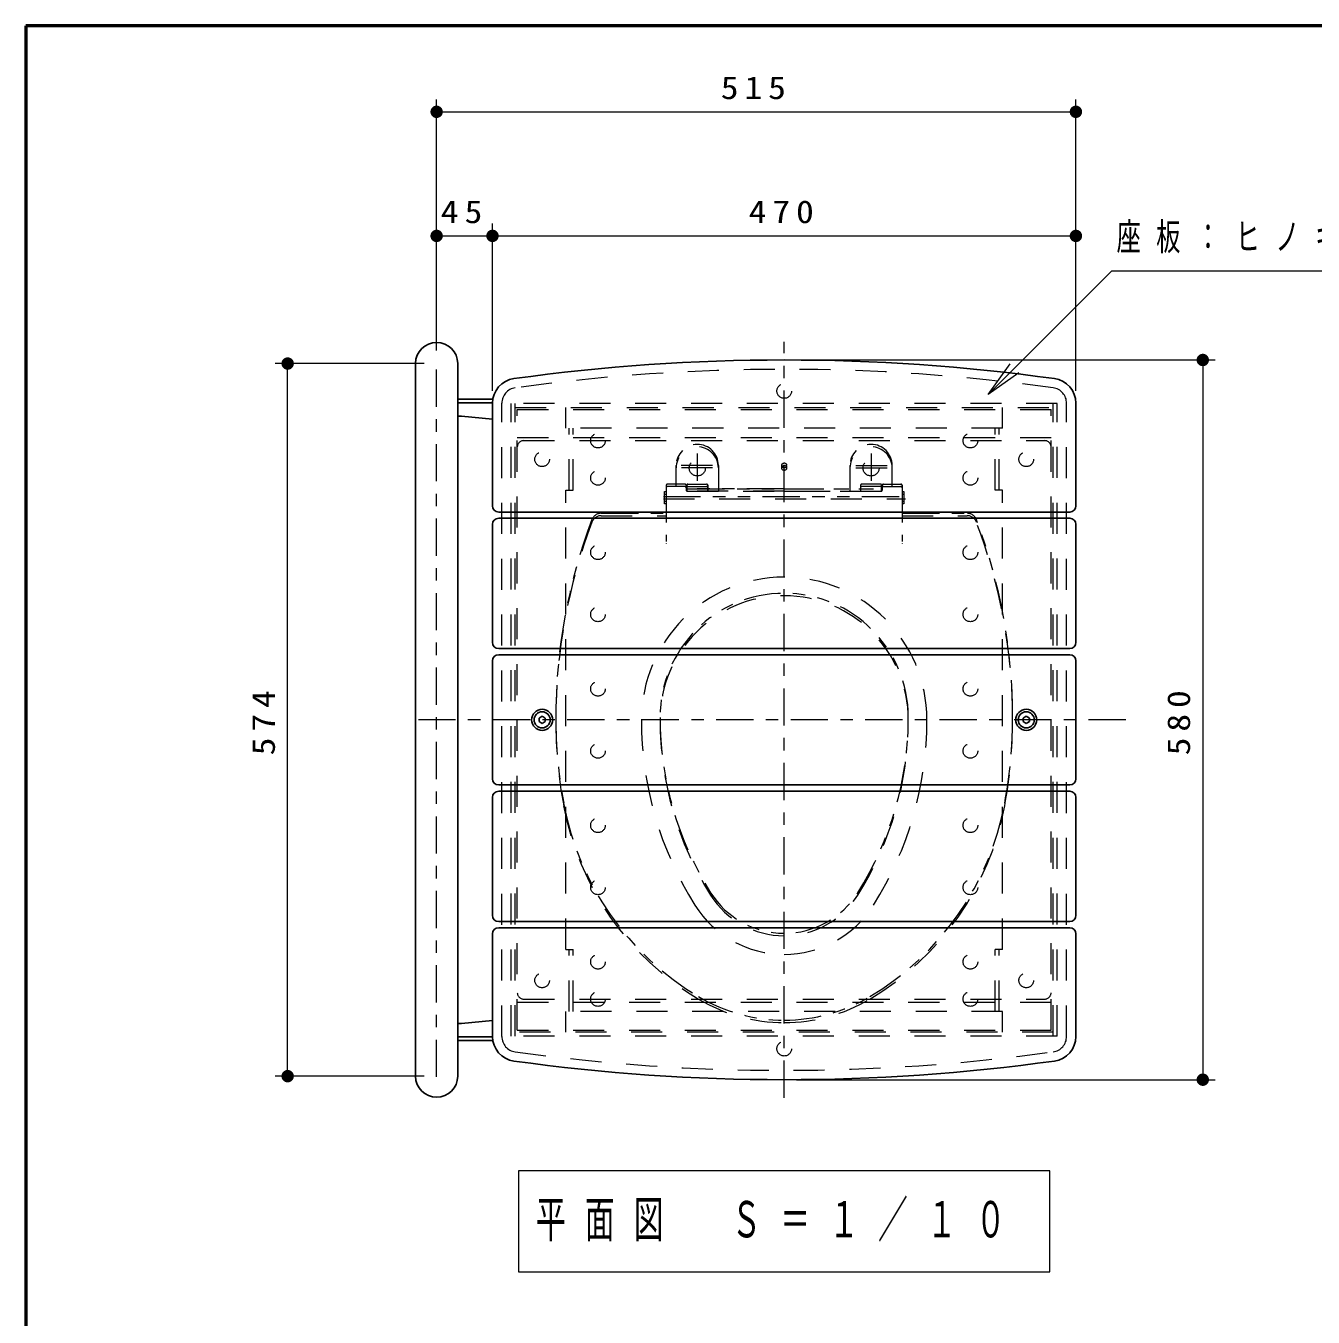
# Model space of a CAD drawing. Units: millimetres on the paper, scale 1:10. Extents: x -385 to 0, y 0 to 267.
# Drawn here: x -385 to -281.3, y 162.9 to 267 of the extents above; entities that cross this region are included whole.
import ezdxf

# ---------------------------------------------------------------- set-up
doc = ezdxf.new("R2010")
doc.units = ezdxf.units.MM
for name, pattern in [('USER1', [4.5, 2.5, -2]), ('USER2', [6, 3, -1, 1, -1]), ('USER3', [8, 3, -1, 1, -1, 1, -1])]:
    doc.linetypes.add(name, pattern=pattern)
doc.layers.add('LY_1', color=7, linetype='Continuous', lineweight=13)
doc.styles.add('ＭＳ ゴシック', font='')
doc.styles.get('ＭＳ ゴシック').set_extended_font_data('MS Gothic')

# ---------------------------------------------------------------- blocks, each defined once
blk = doc.blocks.new('filled_dot')
at = {"color": 0, "linetype": 'Continuous', "lineweight": -2, "const_width": 1.25}
blk.add_lwpolyline([(-0.625, 0, 1), (0.625, 0, 1)], format="xyb", close=True, dxfattribs=at)

msp = doc.modelspace()

# ---------------------------------------------------------------- linework, layer by layer
at = {"layer": 'LY_1', "lineweight": 50}
for p, q in [((-385, 267), (-385, 0)), ((0, 267), (-385, 267))]:
    msp.add_line(p, q, dxfattribs=at)
at = {"layer": 'LY_1'}
for p, q in [((-351.907, 251.07), (-351.907, 261.07)), ((-300.407, 251.07), (-300.407, 261.07)), ((-351.907, 260.07), (-300.407, 260.07)), ((-351.907, 240.848), (-351.907, 251.07)), ((-347.407, 237.588), (-347.407, 251.07)), ((-300.407, 237.588), (-300.407, 251.07)), ((-351.907, 250.07), (-347.407, 250.07)), ((-347.407, 250.07), (-300.407, 250.07)), ((-352.907, 239.785), (-364.907, 239.785)), ((-363.907, 182.355), (-363.907, 239.785)), ((-322.907, 240.07), (-289.183, 240.07)), ((-307.481, 237.281), (-305.713, 239.755)), ((-307.481, 237.281), (-305.36, 239.402)), ((-290.183, 240.07), (-290.183, 182.07)), ((-305.006, 239.048), (-307.481, 237.281)), ((-352.907, 182.355), (-364.907, 182.355)), ((-322.907, 182.07), (-289.183, 182.07)), ((-345.307, 174.723), (-345.307, 166.59)), ((-302.507, 174.723), (-345.307, 174.723)), ((-302.507, 166.59), (-302.507, 174.723)), ((-345.307, 166.59), (-302.507, 166.59))]:
    msp.add_line(p, q, dxfattribs=at)
at = {"layer": 'LY_1', "linetype": 'USER2'}
for p, q in [((-323.907, 180.609), (-323.907, 241.53)), ((-351.907, 182.292), (-351.907, 239.848)), ((-296.382, 211.07), (-353.378, 211.07))]:
    msp.add_line(p, q, dxfattribs=at)
at = {"layer": 'LY_1', "lineweight": 25}
for p, q in [((-353.607, 182.292), (-353.607, 239.848)), ((-350.207, 182.292), (-350.207, 239.848)), ((-350.207, 236.925), (-347.407, 236.925)), ((-350.207, 236.609), (-347.407, 236.609)), ((-349.907, 235.55), (-350.207, 235.55)), ((-349.907, 235.55), (-347.407, 235.298)), ((-343.407, 211.359), (-343.657, 211.215)), ((-343.157, 211.215), (-343.407, 211.359)), ((-304.407, 211.359), (-304.657, 211.215)), ((-304.157, 211.215), (-304.407, 211.359)), ((-343.657, 211.215), (-343.657, 210.926)), ((-343.657, 210.926), (-343.407, 210.782)), ((-343.407, 210.782), (-343.157, 210.926)), ((-343.157, 210.926), (-343.157, 211.215)), ((-304.657, 211.215), (-304.657, 210.926)), ((-304.657, 210.926), (-304.407, 210.782)), ((-304.407, 210.782), (-304.157, 210.926)), ((-304.157, 210.926), (-304.157, 211.215)), ((-349.907, 186.591), (-350.207, 186.591)), ((-349.907, 186.591), (-347.407, 186.842)), ((-350.207, 185.531), (-347.407, 185.531)), ((-350.207, 185.216), (-347.379, 185.216))]:
    msp.add_line(p, q, dxfattribs=at)
at = {"layer": 'LY_1', "color": 20, "lineweight": 25}
for p, q in [((-347.407, 228.32), (-347.407, 236.588)), ((-300.407, 228.32), (-300.407, 236.588)), ((-300.907, 227.82), (-346.907, 227.82)), ((-347.407, 193.82), (-347.407, 185.553)), ((-346.907, 194.32), (-300.907, 194.32)), ((-300.407, 193.82), (-300.407, 185.553))]:
    msp.add_line(p, q, dxfattribs=at)
at = {"layer": 'LY_1', "color": 4, "linetype": 'USER1'}
for p, q in [((-346.657, 185.553), (-346.657, 236.588)), ((-301.157, 185.553), (-301.157, 236.588)), ((-344.907, 233.57), (-302.907, 233.57)), ((-344.907, 188.57), (-302.907, 188.57))]:
    msp.add_line(p, q, dxfattribs=at)
at = {"layer": 'LY_1', "color": 5, "linetype": 'USER1'}
for p, q in [((-301.907, 236.57), (-345.907, 236.57)), ((-345.907, 185.57), (-345.907, 236.57)), ((-345.587, 185.57), (-345.587, 236.57)), ((-345.587, 236.25), (-302.227, 236.25)), ((-341.507, 234.57), (-341.507, 236.25)), ((-306.307, 234.57), (-306.307, 236.25)), ((-302.227, 185.57), (-302.227, 236.57)), ((-301.907, 185.57), (-301.907, 236.57)), ((-306.307, 234.57), (-341.507, 234.57)), ((-341.227, 229.57), (-341.227, 234.57)), ((-340.907, 229.57), (-340.907, 234.57)), ((-306.907, 229.57), (-306.907, 234.57)), ((-306.587, 229.57), (-306.587, 234.57)), ((-341.507, 192.57), (-341.507, 229.57)), ((-341.507, 229.57), (-340.907, 229.57)), ((-306.307, 229.57), (-306.907, 229.57)), ((-306.307, 192.57), (-306.307, 229.57)), ((-341.507, 192.57), (-340.907, 192.57)), ((-341.227, 187.57), (-341.227, 192.57)), ((-340.907, 187.57), (-340.907, 192.57)), ((-306.307, 192.57), (-306.907, 192.57)), ((-306.907, 187.57), (-306.907, 192.57)), ((-306.587, 187.57), (-306.587, 192.57)), ((-341.507, 185.89), (-341.507, 187.57)), ((-306.307, 187.57), (-341.507, 187.57)), ((-306.307, 185.89), (-306.307, 187.57)), ((-301.907, 185.57), (-345.907, 185.57)), ((-302.227, 185.89), (-345.587, 185.89))]:
    msp.add_line(p, q, dxfattribs=at)
at = {"layer": 'LY_1', "color": 3, "linetype": 'USER1'}
for p, q in [((-345.407, 186.07), (-345.407, 236.07)), ((-345.407, 236.07), (-302.407, 236.07)), ((-302.407, 186.07), (-302.407, 236.07)), ((-345.407, 233.82), (-302.407, 233.82)), ((-345.407, 188.32), (-302.407, 188.32)), ((-345.407, 186.07), (-302.407, 186.07))]:
    msp.add_line(p, q, dxfattribs=at)
at = {"layer": 'LY_1', "color": 4, "linetype": 'USER3'}
for p, q in [((-330.907, 232.524), (-330.907, 230.533)), ((-316.907, 232.524), (-316.907, 230.533)), ((-332.607, 230.07), (-332.607, 231.57)), ((-329.691, 231.571), (-332.214, 231.571)), ((-329.207, 231.57), (-329.207, 229.693)), ((-318.607, 231.57), (-318.607, 229.693)), ((-318.124, 231.571), (-315.601, 231.571)), ((-315.207, 230.07), (-315.207, 231.57)), ((-331.907, 230.07), (-333.307, 230.07)), ((-331.657, 230.07), (-330.157, 230.07)), ((-331.657, 230.07), (-330.157, 230.07)), ((-316.157, 230.07), (-317.657, 230.07)), ((-316.157, 230.07), (-317.657, 230.07)), ((-315.907, 230.07), (-314.507, 230.07)), ((-333.643, 229.071), (-314.126, 229.071)), ((-333.557, 229.465), (-333.407, 229.465)), ((-333.557, 228.675), (-333.557, 229.465)), ((-333.407, 229.97), (-333.407, 225.453)), ((-331.807, 229.97), (-331.807, 229.793)), ((-331.807, 229.97), (-331.807, 229.924)), ((-331.807, 229.924), (-331.807, 229.793)), ((-331.757, 229.97), (-331.757, 229.707)), ((-331.757, 229.97), (-331.757, 229.707)), ((-331.707, 229.693), (-316.107, 229.693)), ((-323.907, 229.693), (-331.707, 229.693)), ((-330.057, 229.693), (-330.057, 229.97)), ((-330.057, 229.97), (-330.057, 229.693)), ((-323.907, 229.693), (-316.107, 229.693)), ((-317.757, 229.97), (-317.757, 229.693)), ((-317.757, 229.97), (-317.757, 229.693)), ((-316.057, 229.707), (-316.057, 229.97)), ((-316.057, 229.97), (-316.057, 229.707)), ((-316.007, 229.97), (-316.007, 229.793)), ((-316.007, 229.97), (-316.007, 229.924)), ((-316.007, 229.924), (-316.007, 229.793)), ((-314.407, 229.97), (-314.407, 225.453)), ((-314.407, 229.465), (-314.257, 229.465)), ((-314.257, 229.465), (-314.257, 228.675)), ((-333.407, 228.675), (-333.557, 228.675)), ((-314.257, 228.675), (-314.407, 228.675)), ((-338.644, 227.72), (-333.407, 227.72)), ((-314.407, 227.72), (-309.171, 227.72))]:
    msp.add_line(p, q, dxfattribs=at)
at = {"layer": 'LY_1', "linetype": 'USER1'}
for p, q in [((-330.907, 232.324), (-330.907, 230.333)), ((-316.907, 232.324), (-316.907, 230.333)), ((-332.607, 229.87), (-332.607, 231.37)), ((-329.691, 231.371), (-332.214, 231.371)), ((-329.207, 231.37), (-329.207, 229.493)), ((-318.607, 231.37), (-318.607, 229.493)), ((-318.124, 231.371), (-315.601, 231.371)), ((-315.207, 229.87), (-315.207, 231.37)), ((-333.557, 228.475), (-333.557, 229.265)), ((-333.557, 229.265), (-333.407, 229.265)), ((-333.407, 229.77), (-333.407, 225.253)), ((-331.907, 229.87), (-333.307, 229.87)), ((-331.807, 229.77), (-331.807, 229.724)), ((-331.807, 229.77), (-331.807, 229.593)), ((-331.807, 229.724), (-331.807, 229.593)), ((-331.757, 229.77), (-331.757, 229.507)), ((-331.757, 229.77), (-331.757, 229.507)), ((-323.907, 229.493), (-331.707, 229.493)), ((-331.707, 229.493), (-316.107, 229.493)), ((-331.657, 229.87), (-330.157, 229.87)), ((-331.657, 229.87), (-330.157, 229.87)), ((-330.057, 229.77), (-330.057, 229.493)), ((-330.057, 229.493), (-330.057, 229.77)), ((-323.907, 229.493), (-316.107, 229.493)), ((-317.757, 229.77), (-317.757, 229.493)), ((-317.757, 229.77), (-317.757, 229.493)), ((-316.157, 229.87), (-317.657, 229.87)), ((-316.157, 229.87), (-317.657, 229.87)), ((-316.057, 229.77), (-316.057, 229.507)), ((-316.057, 229.507), (-316.057, 229.77)), ((-316.007, 229.77), (-316.007, 229.724)), ((-316.007, 229.77), (-316.007, 229.593)), ((-316.007, 229.724), (-316.007, 229.593)), ((-315.907, 229.87), (-314.507, 229.87)), ((-314.407, 229.77), (-314.407, 225.253)), ((-314.407, 229.265), (-314.257, 229.265)), ((-314.257, 229.265), (-314.257, 228.475)), ((-333.643, 228.871), (-314.126, 228.871)), ((-333.407, 228.475), (-333.557, 228.475)), ((-314.257, 228.475), (-314.407, 228.475)), ((-338.644, 227.52), (-333.407, 227.52)), ((-314.407, 227.52), (-309.171, 227.52))]:
    msp.add_line(p, q, dxfattribs=at)
at = {"layer": 'LY_1', "color": 40, "lineweight": 25}
for p, q in [((-346.907, 227.32), (-300.907, 227.32)), ((-347.407, 226.82), (-347.407, 217.32)), ((-300.407, 226.82), (-300.407, 217.32)), ((-346.907, 216.82), (-300.907, 216.82)), ((-347.407, 215.82), (-347.407, 206.32)), ((-346.907, 216.32), (-300.907, 216.32)), ((-300.407, 215.82), (-300.407, 206.32)), ((-346.907, 205.82), (-300.907, 205.82)), ((-300.907, 205.32), (-346.907, 205.32)), ((-347.407, 195.32), (-347.407, 204.82)), ((-300.407, 195.32), (-300.407, 204.82)), ((-300.907, 194.82), (-346.907, 194.82))]:
    msp.add_line(p, q, dxfattribs=at)
at = {"layer": 'LY_1'}
msp.add_lwpolyline([(-307.481, 237.281), (-297.517, 247.244), (-266.695, 247.244)], dxfattribs=at)
at = {"layer": 'LY_1', "color": 5, "linetype": 'USER1'}
for centre in [(-323.907, 237.57), (-338.907, 233.57), (-308.907, 233.57), (-343.407, 232.07), (-304.407, 232.07), (-338.907, 230.57), (-308.907, 230.57), (-338.907, 224.57), (-308.907, 224.57), (-338.907, 219.57), (-308.907, 219.57), (-338.907, 213.57), (-308.907, 213.57), (-338.907, 208.57), (-308.907, 208.57), (-338.907, 202.57), (-308.907, 202.57), (-338.907, 197.57), (-308.907, 197.57), (-338.907, 191.57), (-308.907, 191.57), (-343.407, 190.07), (-304.407, 190.07), (-338.907, 188.57), (-308.907, 188.57), (-323.907, 184.57)]:
    msp.add_circle(centre, 0.59, dxfattribs=at)
at = {"layer": 'LY_1', "color": 4, "linetype": 'USER1'}
for centre in [(-330.907, 231.37), (-316.907, 231.37), (-343.407, 211.07), (-304.407, 211.07)]:
    msp.add_circle(centre, 0.65, dxfattribs=at)
at = {"layer": 'LY_1', "color": 4, "linetype": 'USER3'}
msp.add_circle((-323.907, 231.57), 0.2, dxfattribs=at)
at = {"layer": 'LY_1', "linetype": 'USER1'}
msp.add_circle((-323.907, 231.37), 0.2, dxfattribs=at)
at = {"layer": 'LY_1', "lineweight": 25}
for centre, radius in [((-343.407, 211.07), 0.85), ((-343.407, 211.07), 0.65), ((-304.407, 211.07), 0.85), ((-304.407, 211.07), 0.65)]:
    msp.add_circle(centre, radius, dxfattribs=at)
at = {"layer": 'LY_1', "color": 40, "lineweight": 25}
for centre in [(-343.407, 211.07), (-304.407, 211.07)]:
    msp.add_circle(centre, 0.65, dxfattribs=at)
at = {"layer": 'LY_1', "lineweight": 25}
for centre, start, end in [((-351.907, 239.785), 0, 180), ((-351.907, 182.355), 180, 0)]:
    msp.add_arc(centre, 1.7, start, end, dxfattribs=at)
at = {"layer": 'LY_1', "color": 20, "lineweight": 25}
for centre, radius, start, end in [((-323.907, 81.41), 158.661, 82.11187, 97.88813), ((-345.407, 236.588), 2, 97.88813, 180), ((-302.407, 236.588), 2, 0, 82.11187), ((-346.907, 228.32), 0.5, 180, 270), ((-300.907, 228.32), 0.5, 270, 0), ((-346.907, 193.82), 0.5, 90, 180), ((-300.907, 193.82), 0.5, 0, 90), ((-345.407, 185.553), 2, 180, 262.11187), ((-302.407, 185.553), 2, 277.88813, 0), ((-323.907, 340.731), 158.661, 262.11187, 277.88813)]:
    msp.add_arc(centre, radius, start, end, dxfattribs=at)
at = {"layer": 'LY_1', "color": 4, "linetype": 'USER1'}
for centre, radius, start, end in [((-323.907, 81.41), 157.911, 82.11187, 97.88813), ((-345.407, 236.588), 1.25, 97.88813, 180), ((-302.407, 236.588), 1.25, 0, 82.11187), ((-344.907, 233.07), 0.5, 90, 180), ((-302.907, 233.07), 0.5, 0, 90), ((-323.907, 211.07), 11.5, 90, 180), ((-323.907, 211.07), 11.5, 0, 90), ((-307.381, 211.07), 28.027, 180, 212.18163), ((-340.434, 211.07), 28.027, 327.81837, 0), ((-323.907, 200.67), 8.5, 212.18163, 270), ((-323.907, 200.67), 8.5, 270, 327.81837), ((-344.907, 189.07), 0.5, 180, 270), ((-302.907, 189.07), 0.5, 270, 0), ((-345.407, 185.553), 1.25, 180, 262.11187), ((-302.407, 185.553), 1.25, 277.88813, 0), ((-323.907, 340.731), 157.911, 262.11187, 277.88813)]:
    msp.add_arc(centre, radius, start, end, dxfattribs=at)
at = {"layer": 'LY_1', "color": 4, "linetype": 'USER3'}
for centre, radius, start, end in [((-330.907, 231.57), 1.7, 0, 180), ((-316.907, 231.57), 1.7, 0, 180), ((-333.307, 229.97), 0.1, 90, 180), ((-331.907, 229.97), 0.1, 0, 90), ((-331.907, 229.97), 0.1, 0, 90), ((-331.657, 229.97), 0.1, 90, 180), ((-331.657, 229.97), 0.1, 90, 180), ((-330.157, 229.97), 0.1, 0, 90), ((-330.157, 229.97), 0.1, 0, 90), ((-317.657, 229.97), 0.1, 90, 180), ((-317.657, 229.97), 0.1, 90, 180), ((-316.157, 229.97), 0.1, 0, 90), ((-316.157, 229.97), 0.1, 0, 90), ((-315.907, 229.97), 0.1, 90, 180), ((-315.907, 229.97), 0.1, 90, 180), ((-314.507, 229.97), 0.1, 0, 90), ((-331.707, 229.793), 0.1, 180, 270), ((-331.707, 229.793), 0.1, 180, 240), ((-331.707, 229.793), 0.1, 240, 270), ((-316.107, 229.793), 0.1, 270, 0), ((-316.107, 229.793), 0.1, 270, 0), ((-297.307, 211.27), 45, 159.2634, 180), ((-338.644, 226.92), 0.8, 90, 159.2634), ((-309.171, 226.92), 0.8, 20.73661, 90), ((-350.507, 211.27), 45, 0, 20.73661), ((-323.907, 211.271), 10, 0, 180), ((-304.307, 211.27), 38, 180, 190.49226), ((-307.381, 211.271), 26.527, 180, 212.18163), ((-340.434, 211.271), 26.527, 327.81837, 0), ((-343.507, 211.27), 38, 349.50774, 0), ((-319.057, 208.539), 23, 190.49226, 239.29544), ((-328.758, 208.539), 23, 300.70456, 349.50774), ((-323.907, 200.871), 7, 212.18163, 327.81837), ((-323.907, 200.371), 13.5, 239.29544, 270), ((-323.907, 200.371), 13.5, 270, 300.70456)]:
    msp.add_arc(centre, radius, start, end, dxfattribs=at)
at = {"layer": 'LY_1', "linetype": 'USER1'}
for centre, radius, start, end in [((-330.907, 231.37), 1.7, 0, 180), ((-316.907, 231.37), 1.7, 0, 180), ((-333.307, 229.77), 0.1, 90, 180), ((-331.907, 229.77), 0.1, 0, 90), ((-331.907, 229.77), 0.1, 0, 90), ((-331.707, 229.593), 0.1, 180, 240), ((-331.707, 229.593), 0.1, 180, 270), ((-331.657, 229.77), 0.1, 90, 180), ((-331.657, 229.77), 0.1, 90, 180), ((-331.707, 229.593), 0.1, 240, 270), ((-330.157, 229.77), 0.1, 0, 90), ((-330.157, 229.77), 0.1, 0, 90), ((-317.657, 229.77), 0.1, 90, 180), ((-317.657, 229.77), 0.1, 90, 180), ((-316.157, 229.77), 0.1, 0, 90), ((-316.157, 229.77), 0.1, 0, 90), ((-316.107, 229.593), 0.1, 270, 0), ((-316.107, 229.593), 0.1, 270, 0), ((-315.907, 229.77), 0.1, 90, 180), ((-315.907, 229.77), 0.1, 90, 180), ((-314.507, 229.77), 0.1, 0, 90), ((-297.307, 211.07), 45, 159.2634, 180), ((-338.644, 226.72), 0.8, 90, 159.2634), ((-309.171, 226.72), 0.8, 20.73661, 90), ((-350.507, 211.07), 45, 0, 20.73661), ((-323.907, 211.071), 10, 0, 180), ((-304.307, 211.07), 38, 180, 190.49226), ((-307.381, 211.071), 26.527, 180, 212.18163), ((-340.434, 211.071), 26.527, 327.81837, 0), ((-343.507, 211.07), 38, 349.50774, 0), ((-319.057, 208.339), 23, 190.49226, 239.29544), ((-328.758, 208.339), 23, 300.70456, 349.50774), ((-323.907, 200.671), 7, 212.18163, 327.81837), ((-323.907, 200.171), 13.5, 239.29544, 270), ((-323.907, 200.171), 13.5, 270, 300.70456)]:
    msp.add_arc(centre, radius, start, end, dxfattribs=at)
at = {"layer": 'LY_1', "color": 40, "lineweight": 25}
for centre, start, end in [((-346.907, 226.82), 90, 180), ((-300.907, 226.82), 0, 90), ((-346.907, 217.32), 180, 270), ((-300.907, 217.32), 270, 0), ((-346.907, 215.82), 90, 180), ((-300.907, 215.82), 0, 90), ((-346.907, 206.32), 180, 270), ((-300.907, 206.32), 270, 0), ((-346.907, 204.82), 90, 180), ((-300.907, 204.82), 0, 90), ((-346.907, 195.32), 180, 270), ((-300.907, 195.32), 270, 0)]:
    msp.add_arc(centre, 0.5, start, end, dxfattribs=at)

# ---------------------------------------------------------------- block references
at = {"layer": 'LY_1', "xscale": 0.4, "yscale": 0.4}
for p in [(-351.907, 260.07), (-351.907, 250.07), (-347.407, 250.07)]:
    msp.add_blockref('filled_dot', p, dxfattribs=at)
for p, rotation in [((-300.407, 260.07), 180), ((-347.407, 250.07), 180), ((-300.407, 250.07), 180), ((-290.183, 240.07), 270), ((-363.907, 239.785), 270), ((-363.907, 182.355), 90), ((-290.183, 182.07), 90)]:
    msp.add_blockref('filled_dot', p, dxfattribs=dict(at, rotation=rotation))

# ---------------------------------------------------------------- texts
at = {"layer": 'LY_1', "style": 'ＭＳ ゴシック'}
for s, insert, char_height, attachment_point in [('\\T1.33;\\W1.15;515', (-326.157, 261.07), 1.833, 8), ('\\T1.33;\\W1.15;470', (-323.907, 251.07), 1.833, 8), ('\\T1.34;\\W1.15;45', (-349.657, 251.07), 1.833, 8), ('\\T1.64;\\W0.65;座板：ヒノキ\u3000３０ｔ', (-297.133, 249.894), 2.199, 4), ('\\T1.64;\\W0.6;平面図\u3000Ｓ＝１／１０', (-343.907, 170.656), 2.933, 4)]:
    msp.add_mtext(s, dxfattribs=dict(at, insert=insert, char_height=char_height, attachment_point=attachment_point))
at = {"layer": 'LY_1', "char_height": 1.833, "attachment_point": 8, "rotation": 90, "style": 'ＭＳ ゴシック'}
for s, insert in [('\\T1.33;\\W1.15;574', (-364.907, 211.07)), ('\\T1.33;\\W1.15;580', (-291.183, 211.07))]:
    msp.add_mtext(s, dxfattribs=dict(at, insert=insert))

doc.saveas('drawing.dxf')
